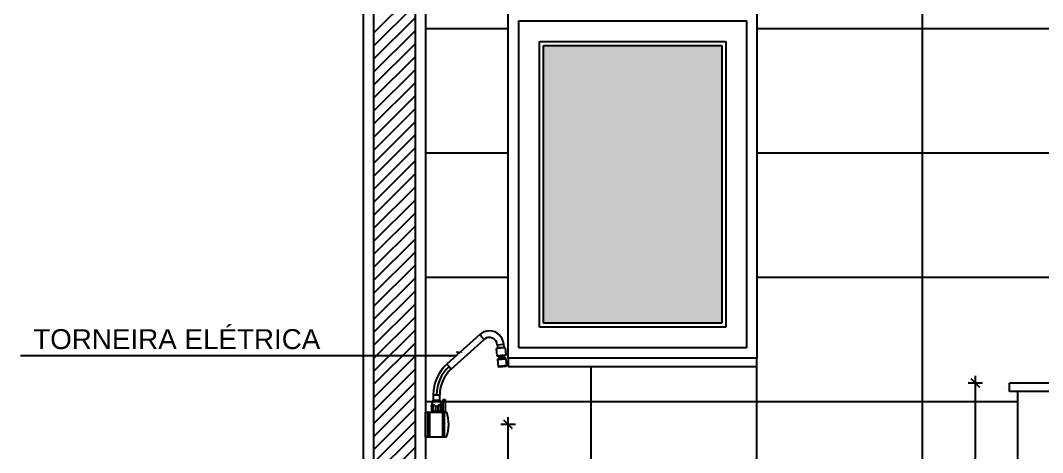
# Model space of a CAD drawing. Extents: x -36 to 357, y 137 to 237.
# Drawn here: x 9.629 to 12.096, y 181.694 to 182.738 of the extents above; entities that cross this region are included whole.
import ezdxf

# ---------------------------------------------------------------- set-up
doc = ezdxf.new("R2010")
doc.units = 0
doc.header["$LTSCALE"] = 0.01
doc.layers.get('0').update_dxf_attribs({"linetype": 'CONTINUOUS'})
for name, color, linetype in [('01', 1, 'CONTINUOUS'), ('252', 252, 'CONTINUOUS'), ('A-HACHURAPARED', 254, 'CONTINUOUS'), ('AR-CORTE', 1, 'CONTINUOUS'), ('ARQ-ALV-CORTE', 3, 'CONTINUOUS'), ('ARQ-CTA-1_025', 1, 'CONTINUOUS'), ('ARQ-ESQ-VISTA1', 2, 'CONTINUOUS'), ('ARQ-ESQ-VISTA2', 1, 'CONTINUOUS'), ('ARQ-SMB-1_025', 1, 'CONTINUOUS'), ('ARQ-TXT-1_025', 2, 'CONTINUOUS')]:
    doc.layers.add(name, color=color, linetype=linetype)
doc.styles.add('ESC-50-A20', font='arial.ttf', dxfattribs={"height": 0.1})
doc.styles.add('FNDE Texto Cota 0025', font='verdana.ttf', dxfattribs={"height": 0.04})
doc.dimstyles.new('FNDE 1-0025', dxfattribs={"dimscale": 5, "dimtxt": 0.04, "dimasz": 0.0035, "dimexe": 0.15, "dimexo": 0.15, "dimgap": 0.0025, "dimtad": 1, "dimzin": 1, "dimdsep": 46, "dimtxsty": 'FNDE Texto Cota 0025', "dimblk": 'tic', "dimcen": 0.015, "dimdle": 0.15, "dimse1": 1, "dimse2": 1, "dimclrd": 251, "dimclre": 251, "dimclrt": 256, "dimaunit": 1, "dimadec": 3, "dimazin": 0, "dimtfac": 1, "dimtix": 1, "dimtmove": 2, "dimatfit": 3, "dimfxl": 0.15, "dimtvp": 1, "dimtolj": 1, "dimtzin": 0, "dimarcsym": 0})

# ---------------------------------------------------------------- blocks, each defined once
blk = doc.blocks.new('tic')
at = {"color": 251}
for p, q in [((-1, 0), (1, 0)), ((0, -1), (0, 1))]:
    blk.add_line(p, q, dxfattribs=at)
blk.add_line((-0.6, -0.6), (0.6, 0.6))

msp = doc.modelspace()

# ---------------------------------------------------------------- hatches: boundary and pattern name
at = {"layer": '01'}
h = msp.add_hatch(color=256, dxfattribs=at)
h.set_gradient(color1=(91, 91, 91), one_color=1, tint=1, name='INVHEMISPHERICAL')
h.paths.add_polyline_path([(11.3218, 182.6772), (10.8918, 182.6772), (10.8918, 182.0072), (11.3218, 182.0072)])

# ---------------------------------------------------------------- linework, layer by layer
at = {"color": 1}
for p, q in [((10.6494, 181.7922), (10.6494, 181.8223)), ((10.6494, 181.8223), (10.6544, 181.8223)), ((10.6544, 181.8223), (10.6544, 181.7922)), ((10.6066, 181.7922), (10.658, 181.7922)), ((10.6067, 181.7322), (10.6066, 181.7922)), ((10.6126, 181.7922), (10.6127, 181.7322)), ((10.6166, 181.7922), (10.6167, 181.7322)), ((10.648, 181.7922), (10.6479, 181.7322)), ((10.652, 181.7922), (10.6519, 181.7322)), ((10.6067, 181.7322), (10.6579, 181.7322))]:
    msp.add_line(p, q, dxfattribs=at)
msp.add_arc((10.5705, 181.7623), 0.0925, 341.0067, 18.856, dxfattribs=at)
at = {"layer": '01'}
for p, q in [((10.4567, 183.4372), (10.4567, 180.6422)), ((10.6067, 183.4372), (10.6067, 180.7522))]:
    msp.add_line(p, q, dxfattribs=at)
at = {"layer": '01', "color": 253}
for p, q in [((10.4817, 182.7071), (10.5817, 182.8071)), ((10.4817, 182.6757), (10.5817, 182.7757)), ((10.4817, 182.6442), (10.5817, 182.7442)), ((10.4817, 182.6128), (10.5817, 182.7128)), ((10.4817, 182.5814), (10.5817, 182.6814)), ((10.4817, 182.5499), (10.5817, 182.6499)), ((10.4817, 182.5185), (10.5817, 182.6185)), ((10.4817, 182.4871), (10.5817, 182.5871)), ((10.4817, 182.4556), (10.5817, 182.5556)), ((10.4817, 182.4242), (10.5817, 182.5242)), ((10.4817, 182.3928), (10.5817, 182.4928)), ((10.4817, 182.3614), (10.5817, 182.4614)), ((10.4817, 182.3299), (10.5817, 182.4299)), ((10.4817, 182.2985), (10.5817, 182.3985)), ((10.4817, 182.2671), (10.5817, 182.3671)), ((10.4817, 182.2356), (10.5817, 182.3356)), ((10.4817, 182.2042), (10.5817, 182.3042)), ((10.4817, 182.1728), (10.5817, 182.2728)), ((10.4817, 182.1413), (10.5817, 182.2413)), ((10.4817, 182.1099), (10.5817, 182.2099)), ((10.4817, 182.0785), (10.5817, 182.1785)), ((10.4817, 182.047), (10.5817, 182.147)), ((10.4817, 182.0156), (10.5817, 182.1156)), ((10.4817, 181.9842), (10.5817, 182.0842)), ((10.4817, 181.9528), (10.5817, 182.0528)), ((10.4817, 181.9213), (10.5817, 182.0213)), ((10.4817, 181.8899), (10.5817, 181.9899)), ((10.4817, 181.8585), (10.5817, 181.9585)), ((10.4817, 181.827), (10.5817, 181.927)), ((10.4817, 181.7956), (10.5817, 181.8956)), ((10.4817, 181.7642), (10.5817, 181.8642)), ((10.4817, 181.7327), (10.5817, 181.8327)), ((10.4817, 181.7013), (10.5817, 181.8013)), ((10.4817, 181.6699), (10.5817, 181.7699)), ((10.4817, 181.6384), (10.5817, 181.7384)), ((10.4817, 181.607), (10.5817, 181.707))]:
    msp.add_line(p, q, dxfattribs=at)
at = {"layer": '01', "ltscale": 10}
for p, q in [((10.7377, 181.9792), (10.6586, 181.9078)), ((10.743, 181.9733), (10.7377, 181.9792)), ((10.7483, 181.9675), (10.743, 181.9733)), ((10.6691, 181.8962), (10.7483, 181.9675)), ((10.7992, 181.9477), (10.7783, 181.9459)), ((10.7798, 181.9286), (10.7783, 181.9459)), ((10.7801, 181.9549), (10.788, 181.9556)), ((10.7801, 181.9549), (10.7807, 181.9479)), ((10.7807, 181.9479), (10.7964, 181.9492)), ((10.788, 181.9556), (10.7958, 181.9562)), ((10.7964, 181.9492), (10.7958, 181.9562)), ((10.7992, 181.9477), (10.8007, 181.9304)), ((10.7798, 181.9286), (10.8007, 181.9304)), ((10.7806, 181.9193), (10.8015, 181.9211)), ((10.7806, 181.9193), (10.782, 181.9026)), ((10.7806, 181.9193), (10.7811, 181.9193)), ((10.7811, 181.9278), (10.7808, 181.9278)), ((10.7808, 181.9278), (10.7808, 181.9278)), ((10.7811, 181.9278), (10.7813, 181.9278)), ((10.8009, 181.9215), (10.7811, 181.9198)), ((10.7811, 181.9193), (10.8009, 181.9211)), ((10.7817, 181.9205), (10.7811, 181.9198)), ((10.7811, 181.9193), (10.7811, 181.9198)), ((10.7813, 181.9278), (10.7815, 181.9278)), ((10.7815, 181.9278), (10.7817, 181.9279)), ((10.7817, 181.9279), (10.782, 181.9279)), ((10.7864, 181.9251), (10.7817, 181.9208)), ((10.8001, 181.9224), (10.7817, 181.9208)), ((10.7817, 181.9205), (10.8002, 181.9221)), ((10.7817, 181.9205), (10.7817, 181.9208)), ((10.782, 181.9279), (10.7822, 181.9279)), ((10.7822, 181.9279), (10.7825, 181.9279)), ((10.7825, 181.9279), (10.783, 181.928)), ((10.783, 181.928), (10.7835, 181.928)), ((10.7835, 181.928), (10.784, 181.9281)), ((10.784, 181.9281), (10.7846, 181.9281)), ((10.7846, 181.9281), (10.7852, 181.9282)), ((10.7852, 181.9282), (10.7858, 181.9282)), ((10.7858, 181.9282), (10.7864, 181.9283)), ((10.7946, 181.9271), (10.7863, 181.9264)), ((10.7863, 181.9264), (10.7864, 181.9251)), ((10.7864, 181.9283), (10.787, 181.9283)), ((10.7864, 181.9251), (10.7947, 181.9258)), ((10.787, 181.9283), (10.7877, 181.9284)), ((10.7877, 181.9284), (10.7884, 181.9285)), ((10.7884, 181.9285), (10.7891, 181.9285)), ((10.7891, 181.9285), (10.7898, 181.9286)), ((10.7898, 181.9286), (10.7905, 181.9286)), ((10.7905, 181.9286), (10.7912, 181.9287)), ((10.7912, 181.9287), (10.7919, 181.9288)), ((10.7919, 181.9288), (10.7926, 181.9288)), ((10.7926, 181.9288), (10.7932, 181.9289)), ((10.7932, 181.9289), (10.7939, 181.9289)), ((10.7939, 181.9289), (10.7945, 181.929)), ((10.7945, 181.929), (10.7951, 181.929)), ((10.7947, 181.9258), (10.7946, 181.9271)), ((10.8001, 181.9224), (10.7947, 181.9258)), ((10.7951, 181.929), (10.7955, 181.9291)), ((10.7955, 181.9291), (10.7958, 181.9291)), ((10.7958, 181.9291), (10.7962, 181.9291)), ((10.7962, 181.9291), (10.7966, 181.9292)), ((10.7966, 181.9292), (10.797, 181.9292)), ((10.797, 181.9292), (10.7975, 181.9292)), ((10.7975, 181.9292), (10.7979, 181.9293)), ((10.7979, 181.9293), (10.7983, 181.9293)), ((10.7983, 181.9293), (10.7986, 181.9293)), ((10.7986, 181.9293), (10.799, 181.9294)), ((10.799, 181.9294), (10.7993, 181.9294)), ((10.7993, 181.9294), (10.7995, 181.9294)), ((10.7998, 181.9294), (10.7995, 181.9294)), ((10.7998, 181.9294), (10.7998, 181.9294)), ((10.8001, 181.9224), (10.8002, 181.9221)), ((10.8009, 181.9215), (10.8002, 181.9221)), ((10.8009, 181.9215), (10.8009, 181.9211)), ((10.8009, 181.9211), (10.8015, 181.9211)), ((10.8029, 181.9044), (10.8015, 181.9211)), ((10.6586, 181.9078), (10.6638, 181.902)), ((10.6638, 181.902), (10.6691, 181.8962)), ((10.8029, 181.9044), (10.782, 181.9026)), ((10.7831, 181.9018), (10.783, 181.9018)), ((10.7834, 181.9018), (10.7831, 181.9018)), ((10.7834, 181.9018), (10.7835, 181.9018)), ((10.7835, 181.9018), (10.7837, 181.9018)), ((10.7837, 181.9018), (10.784, 181.9019)), ((10.784, 181.9019), (10.7842, 181.9019)), ((10.7842, 181.9019), (10.7845, 181.9019)), ((10.7845, 181.9019), (10.7848, 181.9019)), ((10.7848, 181.9019), (10.7853, 181.902)), ((10.7853, 181.902), (10.7857, 181.902)), ((10.7857, 181.902), (10.7863, 181.9021)), ((10.7863, 181.9021), (10.7868, 181.9021)), ((10.7868, 181.9021), (10.7874, 181.9022)), ((10.7874, 181.9022), (10.788, 181.9022)), ((10.788, 181.9022), (10.7886, 181.9023)), ((10.7886, 181.9023), (10.7893, 181.9023)), ((10.7893, 181.9023), (10.7899, 181.9024)), ((10.7899, 181.9024), (10.7906, 181.9024)), ((10.7906, 181.9024), (10.7913, 181.9025)), ((10.7913, 181.9025), (10.792, 181.9026)), ((10.792, 181.9026), (10.7927, 181.9026)), ((10.7927, 181.9026), (10.7934, 181.9027)), ((10.7934, 181.9027), (10.7941, 181.9027)), ((10.7941, 181.9027), (10.7948, 181.9028)), ((10.7948, 181.9028), (10.7955, 181.9029)), ((10.7955, 181.9029), (10.7961, 181.9029)), ((10.7961, 181.9029), (10.7967, 181.903)), ((10.7967, 181.903), (10.7973, 181.903)), ((10.7973, 181.903), (10.7977, 181.9031)), ((10.7977, 181.9031), (10.7981, 181.9031)), ((10.7981, 181.9031), (10.7985, 181.9031)), ((10.7985, 181.9031), (10.7989, 181.9031)), ((10.7989, 181.9031), (10.7993, 181.9032)), ((10.7993, 181.9032), (10.7997, 181.9032)), ((10.7997, 181.9032), (10.8001, 181.9033)), ((10.8001, 181.9033), (10.8005, 181.9033)), ((10.8005, 181.9033), (10.8009, 181.9033)), ((10.8009, 181.9033), (10.8012, 181.9033)), ((10.8012, 181.9033), (10.8015, 181.9034)), ((10.8015, 181.9034), (10.8017, 181.9034)), ((10.802, 181.9034), (10.8017, 181.9034)), ((10.8021, 181.9034), (10.802, 181.9034)), ((10.6249, 181.8201), (10.6215, 181.8083)), ((10.6334, 181.8201), (10.6249, 181.8201)), ((10.6256, 181.8339), (10.6334, 181.8339)), ((10.6256, 181.8339), (10.6256, 181.8201)), ((10.6334, 181.8339), (10.6413, 181.8339)), ((10.642, 181.8201), (10.6334, 181.8201)), ((10.6413, 181.8201), (10.6413, 181.8339)), ((10.6454, 181.8083), (10.642, 181.8201)), ((10.6215, 181.8083), (10.6215, 181.8084)), ((10.6215, 181.8084), (10.6215, 181.8083)), ((10.6215, 181.8082), (10.6215, 181.8083)), ((10.6215, 181.8083), (10.6215, 181.8083)), ((10.6215, 181.8083), (10.6215, 181.8083)), ((10.6215, 181.8083), (10.6215, 181.8083)), ((10.6215, 181.8083), (10.6215, 181.8083)), ((10.6215, 181.8083), (10.6215, 181.8083)), ((10.6215, 181.8083), (10.6215, 181.8082)), ((10.6215, 181.8081), (10.6215, 181.8082)), ((10.6215, 181.8082), (10.6215, 181.8081)), ((10.6215, 181.808), (10.6215, 181.8081)), ((10.6215, 181.8081), (10.6215, 181.808)), ((10.6215, 181.8078), (10.6215, 181.808)), ((10.6215, 181.808), (10.6215, 181.8079)), ((10.6215, 181.8079), (10.6215, 181.8077)), ((10.6215, 181.8075), (10.6215, 181.8078)), ((10.6215, 181.8077), (10.6215, 181.8076)), ((10.6215, 181.8076), (10.6215, 181.8073)), ((10.6216, 181.8073), (10.6215, 181.8075)), ((10.6215, 181.8073), (10.6215, 181.807)), ((10.6215, 181.807), (10.6215, 181.8066)), ((10.6215, 181.8066), (10.6215, 181.8062)), ((10.6215, 181.8062), (10.6215, 181.8061)), ((10.6215, 181.8062), (10.6215, 181.7935)), ((10.6215, 181.8061), (10.6215, 181.7935)), ((10.6216, 181.807), (10.6216, 181.8073)), ((10.6216, 181.8065), (10.6216, 181.807)), ((10.6216, 181.8065), (10.6216, 181.7935)), ((10.6216, 181.8062), (10.6216, 181.8065)), ((10.6216, 181.806), (10.6216, 181.8062)), ((10.6216, 181.8058), (10.6216, 181.806)), ((10.6217, 181.8056), (10.6216, 181.8058)), ((10.6217, 181.8054), (10.6217, 181.8056)), ((10.6218, 181.8053), (10.6217, 181.8054)), ((10.6219, 181.8052), (10.6218, 181.8053)), ((10.622, 181.8052), (10.6219, 181.8052)), ((10.622, 181.8051), (10.622, 181.8052)), ((10.6221, 181.8051), (10.622, 181.8051)), ((10.6222, 181.8051), (10.6221, 181.8051)), ((10.6223, 181.8051), (10.6222, 181.8051)), ((10.6224, 181.8051), (10.6223, 181.8051)), ((10.6226, 181.8051), (10.6224, 181.8051)), ((10.6227, 181.8052), (10.6226, 181.8051)), ((10.6228, 181.8052), (10.6227, 181.8052)), ((10.623, 181.8053), (10.6228, 181.8052)), ((10.6231, 181.8054), (10.623, 181.8053)), ((10.6233, 181.8056), (10.6231, 181.8054)), ((10.6235, 181.8057), (10.6233, 181.8056)), ((10.6238, 181.806), (10.6235, 181.8057)), ((10.624, 181.8063), (10.6238, 181.806)), ((10.6243, 181.8066), (10.624, 181.8063)), ((10.6247, 181.8071), (10.6243, 181.8066)), ((10.6243, 181.8066), (10.6243, 181.7935)), ((10.6251, 181.8075), (10.6247, 181.8071)), ((10.6254, 181.8078), (10.6251, 181.8075)), ((10.6257, 181.808), (10.6254, 181.8078)), ((10.6261, 181.8082), (10.6257, 181.808)), ((10.6264, 181.8084), (10.6261, 181.8082)), ((10.6267, 181.8085), (10.6264, 181.8084)), ((10.6269, 181.8086), (10.6267, 181.8085)), ((10.6272, 181.8087), (10.6269, 181.8086)), ((10.6274, 181.8087), (10.6272, 181.8087)), ((10.6277, 181.8087), (10.6274, 181.8087)), ((10.6279, 181.8087), (10.6277, 181.8087)), ((10.6282, 181.8087), (10.6279, 181.8087)), ((10.6284, 181.8086), (10.6282, 181.8087)), ((10.6287, 181.8085), (10.6284, 181.8086)), ((10.629, 181.8084), (10.6287, 181.8085)), ((10.6293, 181.8082), (10.629, 181.8084)), ((10.6295, 181.8081), (10.6293, 181.8082)), ((10.6298, 181.8079), (10.6295, 181.8081)), ((10.6302, 181.8075), (10.6298, 181.8079)), ((10.6305, 181.8072), (10.6302, 181.8075)), ((10.6309, 181.8068), (10.6305, 181.8072)), ((10.6309, 181.8068), (10.6309, 181.7935)), ((10.631, 181.8066), (10.6309, 181.8068)), ((10.6312, 181.8064), (10.631, 181.8066)), ((10.6314, 181.8062), (10.6312, 181.8064)), ((10.6316, 181.806), (10.6314, 181.8062)), ((10.6318, 181.8059), (10.6316, 181.806)), ((10.6321, 181.8057), (10.6318, 181.8059)), ((10.6322, 181.8056), (10.6321, 181.8057)), ((10.6324, 181.8055), (10.6322, 181.8056)), ((10.6326, 181.8055), (10.6324, 181.8055)), ((10.6328, 181.8054), (10.6326, 181.8055)), ((10.633, 181.8053), (10.6328, 181.8054)), ((10.6331, 181.8053), (10.633, 181.8053)), ((10.6333, 181.8053), (10.6331, 181.8053)), ((10.6334, 181.8053), (10.6333, 181.8053)), ((10.6337, 181.8053), (10.6334, 181.8053)), ((10.6339, 181.8053), (10.6337, 181.8053)), ((10.6341, 181.8053), (10.6339, 181.8053)), ((10.6343, 181.8054), (10.6341, 181.8053)), ((10.6345, 181.8054), (10.6343, 181.8054)), ((10.6347, 181.8055), (10.6345, 181.8054)), ((10.635, 181.8056), (10.6347, 181.8055)), ((10.6352, 181.8058), (10.635, 181.8056)), ((10.6354, 181.8059), (10.6352, 181.8058)), ((10.6357, 181.8062), (10.6354, 181.8059)), ((10.636, 181.8065), (10.6357, 181.8062)), ((10.6363, 181.8068), (10.636, 181.8065)), ((10.6366, 181.8072), (10.6363, 181.8068)), ((10.6363, 181.8068), (10.6363, 181.7935)), ((10.637, 181.8076), (10.6366, 181.8072)), ((10.6373, 181.8078), (10.637, 181.8076)), ((10.6376, 181.8081), (10.6373, 181.8078)), ((10.638, 181.8083), (10.6376, 181.8081)), ((10.6383, 181.8085), (10.638, 181.8083)), ((10.6385, 181.8086), (10.6383, 181.8085)), ((10.6388, 181.8086), (10.6385, 181.8086)), ((10.639, 181.8087), (10.6388, 181.8086)), ((10.6393, 181.8087), (10.639, 181.8087)), ((10.6395, 181.8087), (10.6393, 181.8087)), ((10.6398, 181.8087), (10.6395, 181.8087)), ((10.64, 181.8087), (10.6398, 181.8087)), ((10.6403, 181.8086), (10.64, 181.8087)), ((10.6406, 181.8085), (10.6403, 181.8086)), ((10.6409, 181.8083), (10.6406, 181.8085)), ((10.6411, 181.8082), (10.6409, 181.8083)), ((10.6414, 181.808), (10.6411, 181.8082)), ((10.6416, 181.8078), (10.6414, 181.808)), ((10.642, 181.8074), (10.6416, 181.8078)), ((10.6424, 181.807), (10.642, 181.8074)), ((10.6427, 181.8066), (10.6424, 181.807)), ((10.6427, 181.8066), (10.6427, 181.7935)), ((10.643, 181.8063), (10.6427, 181.8066)), ((10.6433, 181.806), (10.643, 181.8063)), ((10.6435, 181.8057), (10.6433, 181.806)), ((10.6437, 181.8056), (10.6435, 181.8057)), ((10.6439, 181.8054), (10.6437, 181.8056)), ((10.6441, 181.8053), (10.6439, 181.8054)), ((10.6442, 181.8052), (10.6441, 181.8053)), ((10.6443, 181.8052), (10.6442, 181.8052)), ((10.6445, 181.8051), (10.6443, 181.8052)), ((10.6446, 181.8051), (10.6445, 181.8051)), ((10.6447, 181.8051), (10.6446, 181.8051)), ((10.6448, 181.805), (10.6447, 181.8051)), ((10.6449, 181.8051), (10.6448, 181.805)), ((10.645, 181.8051), (10.6449, 181.8051)), ((10.6449, 181.8051), (10.6449, 181.8051)), ((10.6451, 181.8052), (10.645, 181.8051)), ((10.6452, 181.8053), (10.6451, 181.8052)), ((10.6453, 181.8055), (10.6452, 181.8054)), ((10.6452, 181.8054), (10.6452, 181.8053)), ((10.6454, 181.8059), (10.6453, 181.8057)), ((10.6453, 181.8057), (10.6453, 181.8055)), ((10.6454, 181.8083), (10.6454, 181.8083)), ((10.6454, 181.8083), (10.6454, 181.8083)), ((10.6454, 181.8083), (10.6454, 181.8083)), ((10.6454, 181.8083), (10.6454, 181.8082)), ((10.6454, 181.8082), (10.6454, 181.8081)), ((10.6454, 181.8081), (10.6454, 181.808)), ((10.6454, 181.808), (10.6454, 181.8078)), ((10.6454, 181.8078), (10.6454, 181.8077)), ((10.6454, 181.8077), (10.6454, 181.8074)), ((10.6454, 181.8074), (10.6454, 181.8072)), ((10.6454, 181.8072), (10.6454, 181.8068)), ((10.6454, 181.8068), (10.6454, 181.8065)), ((10.6454, 181.8065), (10.6454, 181.8064)), ((10.6454, 181.7935), (10.6454, 181.8064)), ((10.6454, 181.8064), (10.6454, 181.8062)), ((10.6454, 181.8062), (10.6454, 181.8059)), ((10.6216, 181.7935), (10.6215, 181.7935)), ((10.6215, 181.7935), (10.6215, 181.7935)), ((10.6243, 181.7935), (10.6216, 181.7935)), ((10.6224, 181.7935), (10.6224, 181.7926)), ((10.6334, 181.7926), (10.6224, 181.7926)), ((10.6231, 181.7926), (10.6231, 181.7922)), ((10.6334, 181.7922), (10.6231, 181.7922)), ((10.6309, 181.7935), (10.6243, 181.7935)), ((10.6363, 181.7935), (10.6309, 181.7935)), ((10.6445, 181.7926), (10.6334, 181.7926)), ((10.6438, 181.7922), (10.6334, 181.7922)), ((10.6427, 181.7935), (10.6363, 181.7935)), ((10.6454, 181.7935), (10.6427, 181.7935)), ((10.6438, 181.7922), (10.6438, 181.7926)), ((10.6445, 181.7926), (10.6445, 181.7935))]:
    msp.add_line(p, q, dxfattribs=at)
for centre, radius, start, end in [((10.7611, 181.9532), 0.0349, 90, 131.9998), ((10.7611, 181.9532), 0.0191, 4.9414, 131.9998), ((10.7611, 181.9532), 0.0349, 4.9414, 90), ((10.779, 181.9477), 0.0018, 274.9414, 4.9414), ((10.7982, 181.9494), 0.0018, 184.9414, 274.9414), ((10.7807, 181.9287), 0.000907, 184.9414, 274.9414), ((10.79, 181.9326), 0.00724, 218.582, 239.7408), ((10.7899, 181.9326), 0.00724, 310.142, 331.3009), ((10.7998, 181.9303), 0.000907, 274.9414, 4.9414), ((10.7251, 181.8339), 0.0995, 131.9538, 179.9573), ((10.7251, 181.8339), 0.0916, 131.9501, 179.9536), ((10.7251, 181.8339), 0.0838, 131.9457, 179.9492), ((10.7829, 181.9027), 0.000907, 184.9414, 274.9414), ((10.802, 181.9043), 0.000907, 274.9414, 4.9414)]:
    msp.add_arc(centre, radius, start, end, dxfattribs=at)
at = {"layer": '252', "color": 252}
for p, q in [((11.8067, 181.6526, -0.039), (11.8067, 183.4372, -0.0005)), ((10.8067, 182.7172, -0.0402), (10.6067, 182.7172, -0.0402)), ((12.1567, 182.7172, -0.0402), (11.4067, 182.7172, -0.0402)), ((10.8067, 182.4172, -0.0402), (10.6067, 182.4172, -0.0402)), ((12.1567, 182.4172, -0.0402), (11.4067, 182.4172, -0.0402)), ((10.8067, 182.1172, -0.0402), (10.6067, 182.1172, -0.0402)), ((12.1567, 182.1172, -0.0402), (11.4067, 182.1172, -0.0402)), ((11.0067, 181.6526, -0.039), (11.0067, 181.9022, -0.0336)), ((11.4067, 181.6526, -0.039), (11.4067, 181.9022, -0.0336)), ((12.0367, 181.8172, -0.0402), (10.6067, 181.8172, -0.0402))]:
    msp.add_line(p, q, dxfattribs=at)
at = {"layer": 'A-HACHURAPARED', "color": 252}
for p, q in [((12.0047, 181.8488), (12.0047, 181.8488)), ((12.0357, 181.8593), (12.0357, 181.8593))]:
    msp.add_line(p, q, dxfattribs=at)
at = {"layer": 'AR-CORTE', "color": 2}
for p, q in [((12.1567, 181.8622), (12.0167, 181.8622)), ((12.0167, 181.8422), (12.0167, 181.8622)), ((12.1567, 181.8422), (12.0167, 181.8422)), ((12.0367, 180.6622), (12.0367, 181.8422))]:
    msp.add_line(p, q, dxfattribs=at)
at = {"layer": 'ARQ-ALV-CORTE'}
for p, q in [((10.4817, 183.1622), (10.4817, 180.6422)), ((10.5817, 183.1622), (10.5817, 180.6422))]:
    msp.add_line(p, q, dxfattribs=at)
at = {"layer": 'ARQ-CTA-1_025', "color": 251}
for p, q in [((11.9341, 180.6797), (11.9341, 181.8447)), ((10.8064, 180.6797), (10.8064, 181.7447))]:
    msp.add_line(p, q, dxfattribs=at)
at = {"layer": 'ARQ-ESQ-VISTA1'}
for p, q in [((10.8068, 181.9222), (10.8068, 182.7622)), ((11.4068, 182.7622), (11.4068, 181.9222)), ((11.4068, 181.9222), (10.8068, 181.9222)), ((10.8068, 181.9222), (10.8068, 181.9022)), ((11.4068, 181.9222), (10.8068, 181.9222)), ((11.4068, 181.9022), (11.4068, 181.9222)), ((10.8068, 181.9022), (11.4068, 181.9022))]:
    msp.add_line(p, q, dxfattribs=at)
at = {"layer": 'ARQ-ESQ-VISTA2'}
for p, q in [((10.8318, 182.7372), (11.3818, 182.7372)), ((10.8318, 181.9472), (10.8318, 182.7372)), ((11.3818, 182.7372), (11.3818, 181.9472)), ((10.8818, 182.6872), (11.3318, 182.6872)), ((10.8818, 181.9972), (10.8818, 182.6872)), ((11.3318, 182.6872), (11.3318, 181.9972)), ((10.8918, 182.0072), (10.8918, 182.6772)), ((10.8918, 182.6772), (11.3218, 182.6772)), ((11.3218, 182.6772), (11.3218, 182.0072)), ((11.3318, 181.9972), (10.8818, 181.9972)), ((11.3218, 182.0072), (10.8918, 182.0072)), ((11.3818, 181.9472), (10.8318, 181.9472))]:
    msp.add_line(p, q, dxfattribs=at)
at = {"layer": 'ARQ-SMB-1_025', "ltscale": 10}
msp.add_solid([(10.681, 181.9396), (10.6985, 181.9367), (10.681, 181.9338)], dxfattribs=at)

# ---------------------------------------------------------------- block references
at = {"layer": 'ARQ-CTA-1_025', "color": 251, "xscale": 0.0175, "yscale": 0.0175, "zscale": 0.0175, "rotation": 90}
for p in [(11.9341, 181.8622), (10.8064, 181.7622)]:
    msp.add_blockref('tic', p, dxfattribs=at)

# ---------------------------------------------------------------- texts
at = {"layer": 'ARQ-TXT-1_025', "style": 'ESC-50-A20'}
msp.add_text('TORNEIRA ELÉTRICA', height=0.048, dxfattribs=at).set_placement((9.6601, 181.9444, 2))

# ---------------------------------------------------------------- leaders
at = {"layer": 'ARQ-SMB-1_025', "ltscale": 10}
msp.add_leader([(10.6817, 181.9277, -2), (9.6292, 181.9277, -2)], dimstyle='FNDE 1-0025', override={"dimlfac": 100, "dimclrd": 252, "dimclre": 252}, dxfattribs=at)

doc.saveas('drawing.dxf')
